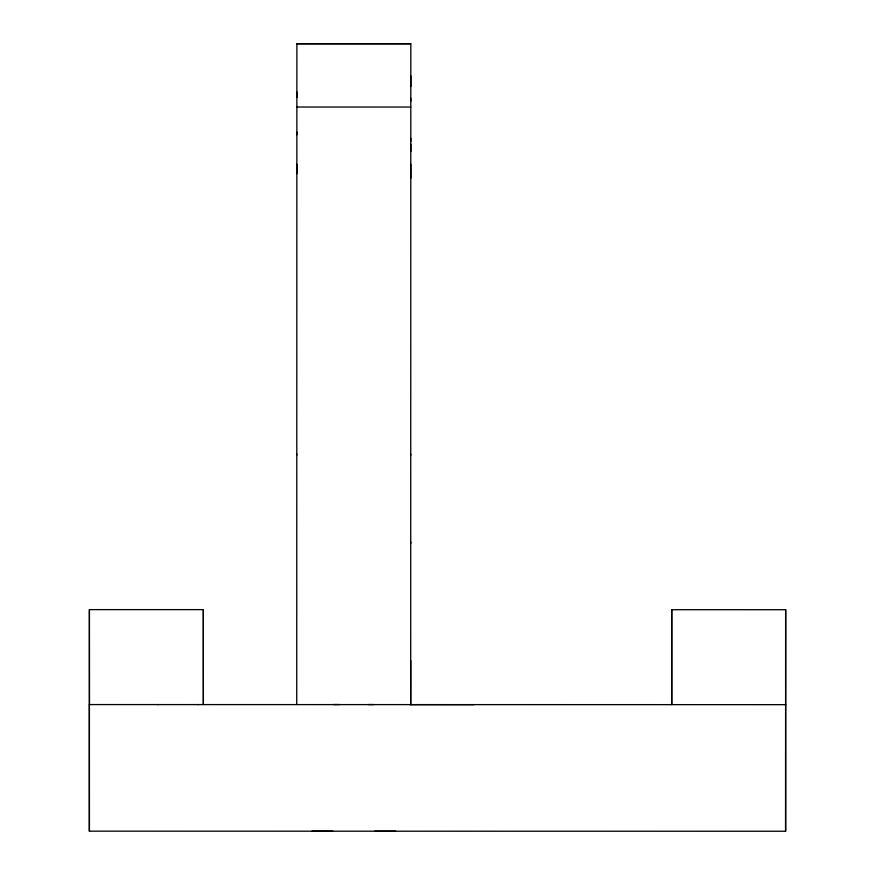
<?xml version="1.0" encoding="UTF-8"?>
<svg xmlns="http://www.w3.org/2000/svg" width="875" height="875" viewBox="0 0 875 875"><rect width="100%" height="100%" fill="white"/><g stroke="black" fill="none" stroke-linecap="round" stroke-linejoin="round"><path stroke-width="1.31" d="M89.447 831.162L89.381 609.623L203.361 609.634L203.361 704.583L203.317 609.634M410.736 660.57L410.703 704.627L410.812 43.761L296.877 43.75L296.734 704.55M296.855 173.644L296.855 164.183M296.855 134.848L296.866 132.016M296.877 97.377L296.877 91.973M410.747 541.942L410.747 543.342M410.791 178.281L410.791 164.194M410.802 144.123L410.791 151.441M410.791 141.159L410.791 138.392M410.802 101.117L410.802 98.35M410.802 86.538L410.812 75.884M671.705 609.7L671.727 704.638L671.748 609.7L785.684 609.711L785.695 831.25L89.283 831.162L89.305 704.572L785.717 704.659M785.542 831.25L785.63 609.711M296.877 43.75L410.812 43.761M296.877 107.034L410.802 107.045M157.806 704.583L158.495 704.583M197.619 704.583L198.308 704.583M409.959 704.648L473.988 704.659M339.391 704.539L333.452 704.539M368.036 704.55L373.964 704.561M312.025 831.173L332.905 831.195M374.697 831.195L395.577 831.206M410.758 455.087L410.758 454.114M296.822 455.077L296.822 454.103M89.425 609.623L89.436 704.572"/></g></svg>
